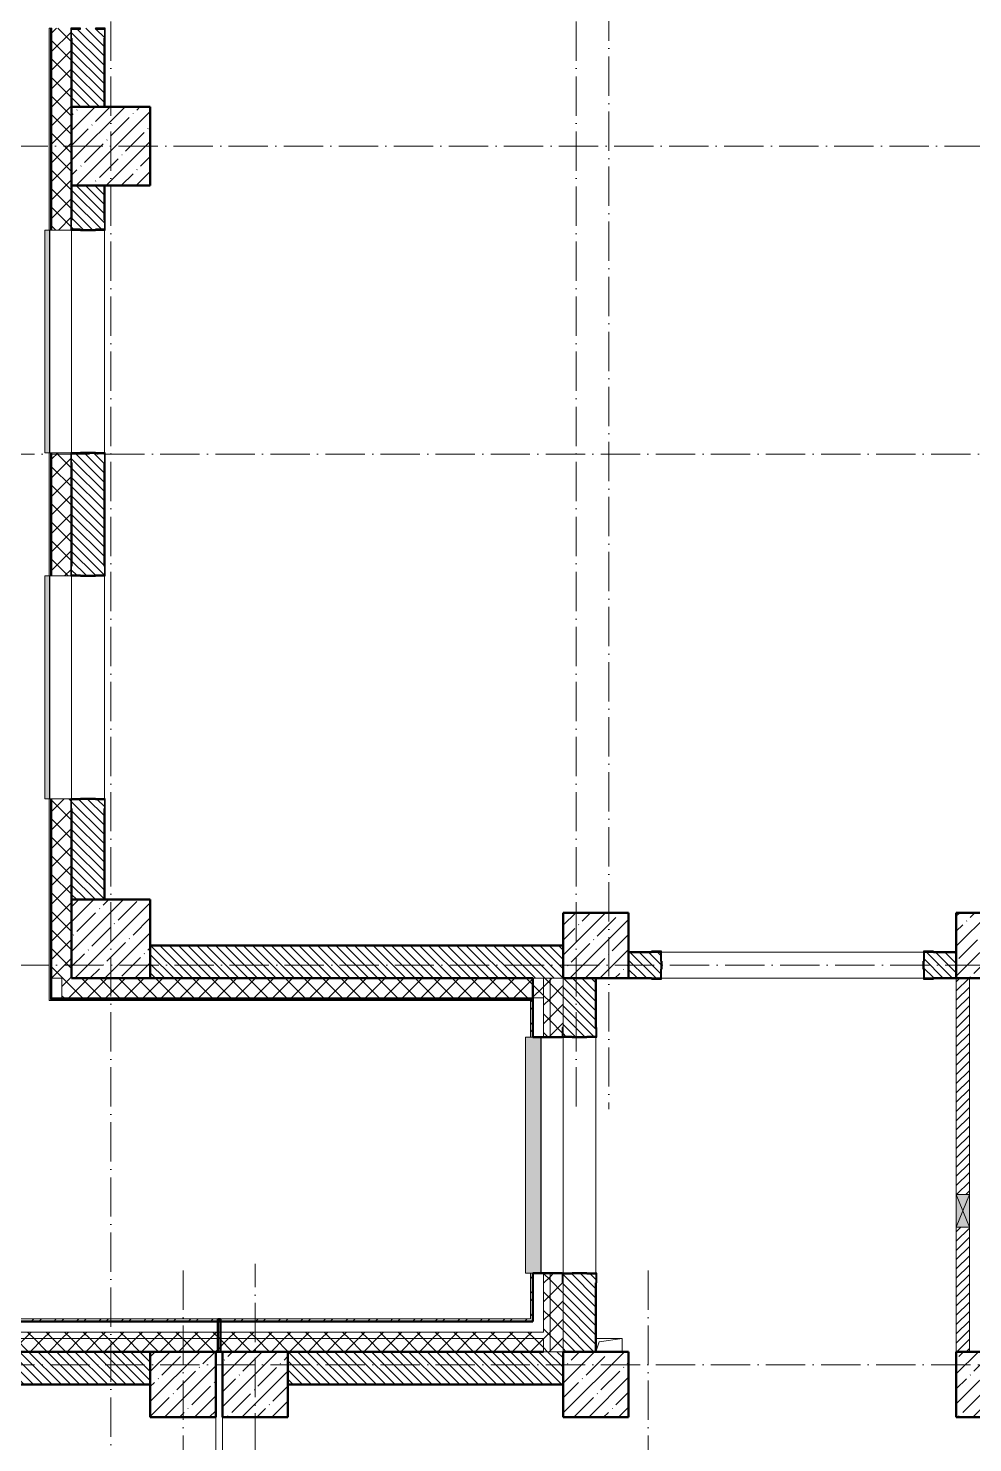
# Model space of a CAD drawing. Header units: millimetres. Extents: x -12989 to 629078, y -109036 to 555275.
# Drawn here: x 586987 to 594193, y 99571 to 110365 of the extents above; entities that cross this region are included whole.
import ezdxf

# ---------------------------------------------------------------- set-up
doc = ezdxf.new("R2010")
doc.units = ezdxf.units.MM
doc.linetypes.add('50_200_ШТРИХ_1Т_ш5_п1_п1_', pattern=[700, 500, -100, 0, -100])
for name, color, linetype, lineweight in [('A-DETL-GENF-OTLN', 7, 'Continuous', 9), ('A-FLOR-____-OTLN', 7, 'Continuous', 9), ('A-GENM-____-MCUT', 7, 'Continuous', 25), ('A-GENM-____-OTLN', 7, 'Continuous', 9), ('A-GENM-____-OTLN-1', 7, 'Continuous', 25), ('A-GLAZ-____-OTLN', 7, 'Continuous', 9), ('A-WALL-____-MCUT-2', 7, 'Continuous', 50), ('A-WALL-____-MCUT-3', 7, 'Continuous', 9), ('A-WALL-____-OTLN', 7, 'Continuous', 9), ('A-WALL-____-PATT-1', 7, 'Continuous', 9), ('A-WALL-FNSH-MCUT-1', 7, 'Continuous', 9), ('I-WALL-____-OTLN', 7, 'Continuous', 9), ('S-COLS-____-MCUT', 7, 'Continuous', 50), ('S-COLS-____-OTLN', 7, 'Continuous', 9), ('S-GRID-____-OTLN-1', 7, '50_200_ШТРИХ_1Т_ш5_п1_п1_', 9)]:
    doc.layers.add(name, color=color, linetype=linetype, lineweight=lineweight)
doc.layers.add('A-GLAZ-____-OTLN-1', color=7, linetype='Continuous', lineweight=9, true_color=0xc0c0c0)
pattern_1 = [(45, (516567.8, 90784.41), (-70.71068, 70.71068), []), (135, (516567.8, 90784.41), (-70.71068, -70.71068), [])]
pattern_2 = [(135, (516567.8, 90784.41), (-35.35534, -35.35534), [])]
pattern_3 = [(45, (516567.8, 90784.41), (-85.53659, 85.53659), []), (45, (516624.82, 90784.41), (-85.53659, 85.53659), [])]

# ---------------------------------------------------------------- blocks, each defined once
blk = doc.blocks.new('BSC_Колонна _Прямоугольная - 600х600-V12-АР1_План отверстий 2 этажа в осях 1-64_А-ГГ')
at = {"layer": 'S-COLS-____-OTLN'}
h = blk.add_hatch(dxfattribs=at)
h.set_pattern_fill('FP_40', color=256, style=0, pattern_type=2)
h.set_pattern_definition([(45, (-71050, -18681.04), (-114.04925, 114.04925), []), (45, (-70935.95, -18681.04), (-114.04925, 114.04925), [201.613, -40.323, 3.353, -36.97])])
h.paths.add_polyline_path([(-300, -300), (300, -300), (300, 300), (-300, 300)], flags=0)
at = {"layer": 'S-COLS-____-MCUT'}
for p, q in [((300, 300), (-300, 300)), ((-300, 300), (-300, -300)), ((300, -300), (300, 300)), ((-300, -300), (300, -300))]:
    blk.add_line(p, q, dxfattribs=at)
blk = doc.blocks.new('BSC_Колонна _Прямоугольная - 500х500-V18-АР1_План отверстий 2 этажа в осях 1-64_А-ГГ')
at = {"layer": 'S-COLS-____-OTLN'}
h = blk.add_hatch(dxfattribs=at)
h.set_pattern_fill('FP_47', color=256, style=0, pattern_type=2)
h.set_pattern_definition([(45, (-77750, -12581.04), (-114.04925, 114.04925), []), (45, (-77635.95, -12581.04), (-114.04925, 114.04925), [201.613, -40.323, 3.353, -36.97])])
h.paths.add_polyline_path([(-250, -250), (250, -250), (250, 250), (-250, 250)], flags=0)
at = {"layer": 'S-COLS-____-MCUT'}
for p, q in [((250, 250), (-250, 250)), ((-250, 250), (-250, -250)), ((250, -250), (250, 250)), ((-250, -250), (250, -250))]:
    blk.add_line(p, q, dxfattribs=at)
blk = doc.blocks.new('BSC_Колонна _Прямоугольная - 600х600-V79-АР1_План отверстий 2 этажа в осях 1-64_А-ГГ')
at = {"layer": 'S-COLS-____-OTLN'}
h = blk.add_hatch(dxfattribs=at)
h.set_pattern_fill('FP_108', color=256, style=0, pattern_type=2)
h.set_pattern_definition([(45, (-71050, -12631.04), (-114.04925, 114.04925), []), (45, (-70935.95, -12631.04), (-114.04925, 114.04925), [201.613, -40.323, 3.353, -36.97])])
h.paths.add_polyline_path([(-300, -300), (300, -300), (300, 300), (-300, 300)], flags=0)
at = {"layer": 'S-COLS-____-MCUT'}
for p, q in [((300, 300), (-300, 300)), ((-300, 300), (-300, -300)), ((300, -300), (300, 300)), ((-300, -300), (300, -300))]:
    blk.add_line(p, q, dxfattribs=at)
blk = doc.blocks.new('BSC_Колонна _Прямоугольная - 500х500-V114-АР1_План отверстий 2 этажа в осях 1-64_А-ГГ')
at = {"layer": 'S-COLS-____-OTLN'}
h = blk.add_hatch(dxfattribs=at)
h.set_pattern_fill('FP_143', color=256, style=0, pattern_type=2)
h.set_pattern_definition([(45, (-72150, -9231.04), (-114.04925, 114.04925), []), (45, (-72035.95, -9231.04), (-114.04925, 114.04925), [201.613, -40.323, 3.353, -36.97])])
h.paths.add_polyline_path([(-250, -250), (250, -250), (250, 250), (-250, 250)], flags=0)
at = {"layer": 'S-COLS-____-MCUT'}
for p, q in [((250, 250), (-250, 250)), ((-250, 250), (-250, -250)), ((250, -250), (250, 250)), ((-250, -250), (250, -250))]:
    blk.add_line(p, q, dxfattribs=at)
blk = doc.blocks.new('BSC_Колонна _Прямоугольная - 500х500-V115-АР1_План отверстий 2 этажа в осях 1-64_А-ГГ')
at = {"layer": 'S-COLS-____-OTLN'}
h = blk.add_hatch(dxfattribs=at)
h.set_pattern_fill('FP_144', color=256, style=0, pattern_type=2)
h.set_pattern_definition([(45, (-71600, -9231.04), (-114.04925, 114.04925), []), (45, (-71485.95, -9231.04), (-114.04925, 114.04925), [201.613, -40.323, 3.353, -36.97])])
h.paths.add_polyline_path([(-250, -250), (250, -250), (250, 250), (-250, 250)], flags=0)
at = {"layer": 'S-COLS-____-MCUT'}
for p, q in [((250, 250), (-250, 250)), ((-250, 250), (-250, -250)), ((250, -250), (250, 250)), ((-250, -250), (250, -250))]:
    blk.add_line(p, q, dxfattribs=at)
blk = doc.blocks.new('BSC_Колонна _Прямоугольная - 500х500-V135-АР1_План отверстий 2 этажа в осях 1-64_А-ГГ')
at = {"layer": 'S-COLS-____-OTLN'}
h = blk.add_hatch(dxfattribs=at)
h.set_pattern_fill('FP_165', color=256, style=0, pattern_type=2)
h.set_pattern_definition([(45, (-74750, -12581.04), (-114.04925, 114.04925), []), (45, (-74635.95, -12581.04), (-114.04925, 114.04925), [201.613, -40.323, 3.353, -36.97])])
h.paths.add_polyline_path([(-250, -250), (250, -250), (250, 250), (-250, 250), (-250, 195)], flags=0)
at = {"layer": 'S-COLS-____-MCUT'}
for p, q in [((250, 250), (-250, 250)), ((-250, 250), (-250, -250)), ((250, -250), (250, 250)), ((-250, -250), (250, -250))]:
    blk.add_line(p, q, dxfattribs=at)
blk = doc.blocks.new('BSC_Колонна _Прямоугольная - 500х500-V139-АР1_План отверстий 2 этажа в осях 1-64_А-ГГ')
at = {"layer": 'S-COLS-____-OTLN'}
h = blk.add_hatch(dxfattribs=at)
h.set_pattern_fill('FP_170', color=256, style=0, pattern_type=2)
h.set_pattern_definition([(45, (-77750, -9231.04), (-114.04925, 114.04925), []), (45, (-77635.95, -9231.04), (-114.04925, 114.04925), [201.613, -40.323, 3.353, -36.97])])
h.paths.add_polyline_path([(-250, -250), (250, -250), (250, 250), (-250, 250)], flags=0)
at = {"layer": 'S-COLS-____-MCUT'}
for p, q in [((250, 250), (-250, 250)), ((-250, 250), (-250, -250)), ((250, -250), (250, 250)), ((-250, -250), (250, -250))]:
    blk.add_line(p, q, dxfattribs=at)
blk = doc.blocks.new('BSC_Колонна _Прямоугольная - 500х500-V140-АР1_План отверстий 2 этажа в осях 1-64_А-ГГ')
at = {"layer": 'S-COLS-____-OTLN'}
h = blk.add_hatch(dxfattribs=at)
h.set_pattern_fill('FP_171', color=256, style=0, pattern_type=2)
h.set_pattern_definition([(45, (-74750, -9231.04), (-114.04925, 114.04925), []), (45, (-74635.95, -9231.04), (-114.04925, 114.04925), [201.613, -40.323, 3.353, -36.97])])
h.paths.add_polyline_path([(-250, -250), (250, -250), (250, 250), (-250, 250), (-250, 105)], flags=0)
at = {"layer": 'S-COLS-____-MCUT'}
for p, q in [((250, 250), (-250, 250)), ((-250, 250), (-250, -250)), ((250, -250), (250, 250)), ((-250, -250), (250, -250))]:
    blk.add_line(p, q, dxfattribs=at)
blk = doc.blocks.new('Фахверк_СКБ_Уголок - 250_2700-27497298-АР1_План отверстий 2 этажа в осях 1-64_А-ГГ')
at = {"layer": 'A-GENM-____-MCUT'}
for p, q in [((200, 181), (125, 181)), ((125, 181), (125, 106)), ((131, 106), (131, 175)), ((131, 175), (200, 175)), ((200, 175), (200, 181)), ((125, 106), (131, 106)), ((131, -6), (125, -6)), ((125, -6), (125, -81)), ((125, -81), (200, -81)), ((131, -75), (131, -6)), ((200, -75), (131, -75)), ((200, -81), (200, -75))]:
    blk.add_line(p, q, dxfattribs=at)
blk = doc.blocks.new('Фахверк_СКБ_Уголок - 200_3380-28509457-АР1_План отверстий 2 этажа в осях 1-64_А-ГГ')
at = {"layer": 'A-GENM-____-MCUT'}
for p, q in [((200, 156), (125, 156)), ((125, 156), (125, 81)), ((131, 81), (131, 150)), ((131, 150), (200, 150)), ((200, 150), (200, 156)), ((125, 81), (131, 81)), ((131, 19), (125, 19)), ((125, 19), (125, -56)), ((131, -50), (131, 19)), ((125, -56), (200, -56)), ((200, -50), (131, -50)), ((200, -56), (200, -50))]:
    blk.add_line(p, q, dxfattribs=at)
blk = doc.blocks.new('AR_Отверстие прямоугольное _в стене_ - AR_Отверстие прямоугольное _в стене__ВК-32404655-АР1_План отверстий 2 этажа в осях 1-64_А-ГГ')
at = {"layer": 'A-GLAZ-____-OTLN'}
blk.add_hatch(color=256, dxfattribs=at).paths.add_polyline_path([(125, 50), (-125, 50), (-125, -50), (125, -50)], flags=0)
at = {"layer": 'A-DETL-GENF-OTLN'}
for p, q in [((-125, -50), (-125, 50)), ((-125, 50), (125, 50)), ((125, 50), (-125, -50)), ((-125, 50), (125, -50)), ((125, 50), (-125, 50)), ((-125, 50), (-125, -50)), ((125, 50), (125, -50)), ((125, -50), (125, 50)), ((125, -50), (-125, -50)), ((-125, -50), (125, -50))]:
    blk.add_line(p, q, dxfattribs=at)
blk = doc.blocks.new('AR_Отверстие прямоугольное _в плите_ - AR_Отверстие прямоугольное _в плите_-30510712-АР1_План отверстий 2 этажа в осях 1-64_А-ГГ')
at = {"layer": 'A-GENM-____-OTLN'}
for p, q in [((100, 50), (-100, 50)), ((-100, -50), (-75, 25)), ((-75, 25), (100, 50)), ((100, -50), (100, 50))]:
    blk.add_line(p, q, dxfattribs=at)
blk = doc.blocks.new('Отлив_СКБ - Отлив витража_СФТК-31883956-АР1_План отверстий 2 этажа в осях 1-64_А-ГГ')
at = {"layer": 'A-GLAZ-____-OTLN-1'}
for points in [[(0, 3), (0, 2), (1700, 3), (1700, 37), (0, 37)], [(0, 2), (0, 0), (1700, 0), (1700, 2)]]:
    blk.add_hatch(color=256, dxfattribs=at).paths.add_polyline_path(points, flags=0)
at = {"layer": 'A-GLAZ-____-OTLN'}
for p, q in [((0, 3), (0, 37)), ((1700, 37), (0, 37)), ((0, 2), (1700, 2)), ((1700, 37), (1700, 3)), ((1700, 0), (0, 0))]:
    blk.add_line(p, q, dxfattribs=at)
blk = doc.blocks.new('Отлив_СКБ - Отлив витража_120_НВФ-31885689-АР1_План отверстий 2 этажа в осях 1-64_А-ГГ')
at = {"layer": 'A-GLAZ-____-OTLN-1'}
for points in [[(1800, 2), (1800, 120), (0, 120), (0, 2), (1103, 2)], [(1103, 0), (1800, 0), (1800, 2), (0, 2), (0, 0)]]:
    blk.add_hatch(color=256, dxfattribs=at).paths.add_polyline_path(points, flags=0)
at = {"layer": 'A-GLAZ-____-OTLN'}
for p, q in [((0, 83), (0, 120)), ((1800, 120), (0, 120)), ((1800, 120), (1800, 83)), ((0, 2), (1800, 2)), ((1800, 0), (0, 0))]:
    blk.add_line(p, q, dxfattribs=at)
blk = doc.blocks.new('Стены 6 - Стены 4-31195849-АР1_План отверстий 2 этажа в осях 1-64_А-ГГ')
at = {"layer": 'A-WALL-____-MCUT-2'}
for p, q in [((-1799, 41030), (-1799, 41010)), ((-1549, 41030), (-1799, 41030)), ((-1549, 41010), (-1549, 41030)), ((-1799, 41010), (-1549, 41010))]:
    blk.add_line(p, q, dxfattribs=at)
blk = doc.blocks.new('3эт')
at = {"layer": 'S-GRID-____-OTLN-1', "color": 251, "ltscale": 0.6, "true_color": 0x636466}
for p, q in [((354820.7, -36982.5), (354820.7, -91173.5)), ((358370.7, -36982.5), (358370.7, -75532.4)), ((358620.7, -37250.7), (358620.7, -75532.4)), ((351097.5, -68182.4), (374089.5, -68182.4)), ((387845.1, -70532.4), (351097.5, -70532.4)), ((374089.5, -74432.4), (351097.5, -74432.4)), ((355370.7, -91346.1), (355370.7, -76712.9)), ((355920.7, -91173.5), (355920.7, -76712.9)), ((358920.7, -91346.1), (358920.7, -76712.9)), ((387845.1, -77482.4), (279340.9, -77482.4))]:
    blk.add_line(p, q, dxfattribs=at)

msp = doc.modelspace()

# ---------------------------------------------------------------- hatches: boundary and pattern name
at = {"layer": 'A-WALL-____-PATT-1'}
h = msp.add_hatch(dxfattribs=at)
h.set_pattern_fill('FP_1', color=256, style=0, pattern_type=2)
h.set_pattern_definition(pattern_1)
h.paths.add_polyline_path([(587167.7976, 103115.4504), (587317.7976, 103115.4504), (587317.7976, 104410.4504), (587311.7976, 104410.4504), (587311.7976, 104485.4504), (587167.7976, 104485.4504)], flags=0)
h.paths.add_polyline_path([(587311.7976, 106185.4504), (587311.7976, 106260.4504), (587317.7976, 106260.4504), (587317.7976, 107050.4504), (587311.7976, 107050.4504), (587311.7976, 107125.4504), (587167.7976, 107125.4504), (587167.7976, 106185.4504), (587252.6795, 106185.4504)], flags=0)
h.paths.add_polyline_path([(587252.6795, 108825.4504), (587311.7976, 108825.4504), (587311.7976, 108900.4504), (587317.7976, 108900.4504), (587317.7976, 110290.4504), (587311.7976, 110290.4504), (587311.7976, 110365.4504), (587167.7976, 110365.4504), (587167.7976, 108825.4504)], flags=0)
h.paths.add_polyline_path([(587311.7976, 112065.4504), (587311.7976, 112140.4504), (587317.7976, 112140.4504), (587317.7976, 112930.4504), (587311.7976, 112930.4504), (587311.7976, 113005.4504), (587167.7976, 113005.4504), (587167.7976, 112065.4504), (587252.6795, 112065.4504)], flags=0)
h.paths.add_polyline_path([(587252.6795, 114705.4504), (587311.7976, 114705.4504), (587311.7976, 114780.4504), (587317.7976, 114780.4504), (587317.7976, 116170.4504), (587311.7976, 116170.4504), (587311.7976, 116245.4504), (587167.7976, 116245.4504), (587167.7976, 114705.4504)], flags=0)
h.paths.add_polyline_path([(587252.6795, 117945.4504), (587311.7976, 117945.4504), (587311.7976, 118020.4504), (587317.7976, 118020.4504), (587317.7976, 118810.4504), (587311.7976, 118810.4504), (587311.7976, 118885.4504), (587167.7976, 118885.4504), (587167.7976, 117945.4504)], flags=0)
h.paths.add_polyline_path([(587311.7976, 120585.4504), (587311.7976, 120660.4504), (587317.7976, 120660.4504), (587317.7976, 122050.4504), (587311.7976, 122050.4504), (587311.7976, 122125.4504), (587167.7976, 122125.4504), (587167.7976, 120585.4504), (587252.6795, 120585.4504)], flags=0)
h.paths.add_polyline_path([(587311.7976, 123825.4504), (587311.7976, 123900.4504), (587317.7976, 123900.4504), (587317.7976, 124690.4504), (587311.7976, 124690.4504), (587311.7976, 124765.4504), (587167.7976, 124765.4504), (587167.7976, 123825.4504), (587252.6795, 123825.4504)], flags=0)
h.paths.add_polyline_path([(587252.6795, 126465.4504), (587311.7976, 126465.4504), (587311.7976, 126540.4504), (587317.7976, 126540.4504), (587317.7976, 127930.4504), (587311.7976, 127930.4504), (587311.7976, 128005.4504), (587167.7976, 128005.4504), (587167.7976, 126465.4504)], flags=0)
h.paths.add_polyline_path([(587252.6795, 129705.4504), (587311.7976, 129705.4504), (587311.7976, 129780.4504), (587317.7976, 129780.4504), (587317.7976, 130570.4504), (587311.7976, 130570.4504), (587311.7976, 130645.4504), (587167.7976, 130645.4504), (587167.7976, 129705.4504)], flags=0)
h.paths.add_polyline_path([(587311.7976, 132345.4504), (587311.7976, 132420.4504), (587317.7976, 132420.4504), (587317.7976, 133865.4504), (587167.7976, 133865.4504), (587167.7976, 132345.4504), (587252.6795, 132345.4504)], flags=0)
h = msp.add_hatch(dxfattribs=at)
h.set_pattern_fill('FP_6', color=256, style=0, pattern_type=2)
h.set_pattern_definition(pattern_2)
h.paths.add_polyline_path([(587567.7976, 109765.4504), (587567.7976, 110359.4504), (587498.7976, 110359.4504), (587498.7976, 110365.4504), (587386.7976, 110365.4504), (587386.7976, 110359.4504), (587317.7976, 110359.4504), (587317.7976, 109765.4504), (587386.7976, 109765.4504)], flags=0)
h.paths.add_polyline_path([(587498.7976, 112065.4504), (587498.7976, 112071.4504), (587567.7976, 112071.4504), (587567.7976, 112999.4504), (587498.7976, 112999.4504), (587498.7976, 113005.4504), (587386.7976, 113005.4504), (587386.7976, 112999.4504), (587317.7976, 112999.4504), (587317.7976, 112071.4504), (587386.7976, 112071.4504), (587386.7976, 112065.4504)], flags=0)
h.paths.add_polyline_path([(587498.7976, 114705.4504), (587498.7976, 114711.4504), (587567.7976, 114711.4504), (587567.7976, 115165.4504), (587317.7976, 115165.4504), (587317.7976, 114711.4504), (587386.7976, 114711.4504), (587386.7976, 114705.4504)], flags=0)
h = msp.add_hatch(dxfattribs=at)
h.set_pattern_fill('FP_6', color=256, style=0, pattern_type=2)
h.set_pattern_definition(pattern_2)
h.paths.add_polyline_path([(587386.7976, 103715.4504), (587567.7976, 103715.4504), (587567.7976, 104479.4504), (587498.7976, 104479.4504), (587498.7976, 104485.4504), (587386.7976, 104485.4504), (587386.7976, 104479.4504), (587317.7976, 104479.4504), (587317.7976, 103715.4504)], flags=0)
h.paths.add_polyline_path([(587386.7976, 106185.4504), (587498.7976, 106185.4504), (587498.7976, 106191.4504), (587567.7976, 106191.4504), (587567.7976, 107119.4504), (587498.7976, 107119.4504), (587498.7976, 107125.4504), (587386.7976, 107125.4504), (587386.7976, 107119.4504), (587317.7976, 107119.4504), (587317.7976, 106191.4504), (587386.7976, 106191.4504)], flags=0)
h.paths.add_polyline_path([(587498.7976, 108825.4504), (587498.7976, 108831.4504), (587567.7976, 108831.4504), (587567.7976, 109165.4504), (587317.7976, 109165.4504), (587317.7976, 108831.4504), (587386.7976, 108831.4504), (587386.7976, 108825.4504)], flags=0)
h = msp.add_hatch(dxfattribs=at)
h.set_pattern_fill('FP_6', color=256, style=0, pattern_type=2)
h.set_pattern_definition(pattern_2)
h.paths.add_polyline_path([(591067.7976, 103115.4504), (591067.7976, 103365.4504), (587917.7976, 103365.4504), (587917.7976, 103115.4504), (590967.7976, 103115.4504)], flags=0)
h = msp.add_hatch(dxfattribs=at)
h.set_pattern_fill('FP_6', color=256, style=0, pattern_type=2)
h.set_pattern_definition(pattern_2)
h.paths.add_polyline_path([(593823.7976, 103115.4504), (594067.7976, 103115.4504), (594067.7976, 103315.4504), (593823.7976, 103315.4504), (593823.7976, 103246.4504), (593817.7976, 103246.4504), (593817.7976, 103184.4504), (593823.7976, 103184.4504), (593823.7976, 103120.2504)], flags=0)
h.paths.add_polyline_path([(591567.7976, 103115.4504), (591811.7976, 103115.4504), (591811.7976, 103184.4504), (591817.7976, 103184.4504), (591817.7976, 103246.4504), (591811.7976, 103246.4504), (591811.7976, 103315.4504), (591567.7976, 103315.4504)], flags=0)
h = msp.add_hatch(dxfattribs=at)
h.set_pattern_fill('FP_1', color=256, style=0, pattern_type=2)
h.set_pattern_definition(pattern_1)
h.paths.add_polyline_path([(590917.7976, 102965.4504), (590917.7976, 103115.4504), (587242.7976, 103115.4504), (587242.7976, 102965.4504), (590787.6081, 102965.4504)], flags=0)
h = msp.add_hatch(dxfattribs=at)
h.set_pattern_fill('FP_1', color=256, style=0, pattern_type=2)
h.set_pattern_definition(pattern_1)
h.paths.add_polyline_path([(590967.7976, 100265.4504), (590967.7976, 100865.4504), (590917.7976, 100865.4504), (590917.7976, 100265.4504)], flags=0)
h.paths.add_polyline_path([(590967.7976, 102665.4504), (590967.7976, 103115.4504), (590917.7976, 103115.4504), (590917.7976, 102665.4504)], flags=0)
h = msp.add_hatch(dxfattribs=at)
h.set_pattern_fill('FP_1', color=256, style=0, pattern_type=2)
h.set_pattern_definition(pattern_1)
h.paths.add_polyline_path([(591016.1454, 100265.4504), (591067.7976, 100265.4504), (591067.7976, 100790.4504), (591061.7976, 100790.4504), (591061.7976, 100865.4504), (590967.7976, 100865.4504), (590967.7976, 100265.4504)], flags=0)
h.paths.add_polyline_path([(590967.7976, 102665.4504), (591061.7976, 102665.4504), (591061.7976, 102740.4504), (591067.7976, 102740.4504), (591067.7976, 103115.4504), (590967.7976, 103115.4504), (590967.7976, 102700.2389)], flags=0)
h = msp.add_hatch(dxfattribs=at)
h.set_pattern_fill('FP_6', color=256, style=0, pattern_type=2)
h.set_pattern_definition(pattern_2)
h.paths.add_polyline_path([(591248.7976, 100265.4504), (591317.7976, 100265.4504), (591317.7976, 100859.4504), (591248.7976, 100859.4504), (591248.7976, 100865.4504), (591136.7976, 100865.4504), (591136.7976, 100859.4504), (591067.7976, 100859.4504), (591067.7976, 100265.4504), (591229.4742, 100265.4504)], flags=0)
h.paths.add_polyline_path([(591248.7976, 102665.4504), (591248.7976, 102671.4504), (591317.7976, 102671.4504), (591317.7976, 103115.4504), (591067.7976, 103115.4504), (591067.7976, 102671.4504), (591136.7976, 102671.4504), (591136.7976, 102665.4504)], flags=0)
h = msp.add_hatch(dxfattribs=at)
h.set_pattern_fill('FP_5', color=256, style=0, pattern_type=2)
h.set_pattern_definition([(45, (516567.8, 90784.41), (-35.35534, 35.35534), [])])
h.paths.add_polyline_path([(594167.7976, 100265.4504), (594167.7976, 101215.4504), (594067.7976, 101215.4504), (594067.7976, 100265.4504)], flags=0)
h.paths.add_polyline_path([(594067.7976, 101465.4504), (594167.7976, 101465.4504), (594167.7976, 103115.4504), (594067.7976, 103115.4504), (594067.7976, 101840.245)], flags=0)
h = msp.add_hatch(dxfattribs=at)
h.set_pattern_fill('FP_3', color=256, style=0, pattern_type=2)
h.set_pattern_definition(pattern_3)
h.paths.add_polyline_path([(590837.7976, 100495.4504), (590837.7976, 100865.4504), (590817.7976, 100865.4504), (590817.7976, 100495.4504)], flags=0)
h.paths.add_polyline_path([(590817.7976, 102665.4504), (590837.7976, 102665.4504), (590837.7976, 102945.4504), (590817.7976, 102945.4504), (590817.7976, 102700.2389)], flags=0)
h = msp.add_hatch(dxfattribs=at)
h.set_pattern_fill('FP_3', color=256, style=0, pattern_type=2)
h.set_pattern_definition(pattern_3)
h.paths.add_polyline_path([(588432.7976, 100495.4504), (588432.7976, 100515.4504), (584567.7976, 100515.4504), (584567.7976, 100495.4504), (587252.6795, 100495.4504)], flags=0)
h.paths.add_polyline_path([(582767.7976, 100495.4504), (582767.7976, 100515.4504), (581567.7976, 100515.4504), (581567.7976, 100495.4504), (581950.2867, 100495.4504)], flags=0)
h.paths.add_polyline_path([(579767.7976, 100495.4504), (579767.7976, 100515.4504), (578567.7976, 100515.4504), (578567.7976, 100495.4504), (579299.0902, 100495.4504)], flags=0)
h.paths.add_polyline_path([(575764.1617, 100495.4504), (576767.7976, 100495.4504), (576767.7976, 100515.4504), (575567.7976, 100515.4504), (575567.7976, 100495.4504)], flags=0)
h.paths.add_polyline_path([(573112.9652, 100495.4504), (573767.7976, 100495.4504), (573767.7976, 100515.4504), (572567.7976, 100515.4504), (572567.7976, 100495.4504)], flags=0)
h.paths.add_polyline_path([(570767.7976, 100495.4504), (570767.7976, 100515.4504), (569567.7976, 100515.4504), (569567.7976, 100495.4504), (569578.0367, 100495.4504)], flags=0)
h.paths.add_polyline_path([(567767.7976, 100495.4504), (567767.7976, 100515.4504), (566567.7976, 100515.4504), (566567.7976, 100495.4504), (566926.8402, 100495.4504)], flags=0)
h.paths.add_polyline_path([(561767.7976, 100495.4504), (561767.7976, 100515.4504), (560567.7976, 100515.4504), (560567.7976, 100495.4504), (560740.7152, 100495.4504)], flags=0)
h.paths.add_polyline_path([(563567.7976, 100495.4504), (564767.7976, 100495.4504), (564767.7976, 100515.4504), (563567.7976, 100515.4504)], flags=0)
h.paths.add_polyline_path([(557567.7976, 100495.4504), (558767.7976, 100495.4504), (558767.7976, 100515.4504), (557567.7976, 100515.4504)], flags=0)
h.paths.add_polyline_path([(554902.7976, 100495.4504), (555767.7976, 100495.4504), (555767.7976, 100515.4504), (554902.7976, 100515.4504)], flags=0)
h = msp.add_hatch(dxfattribs=at)
h.set_pattern_fill('FP_3', color=256, style=0, pattern_type=2)
h.set_pattern_definition(pattern_3)
h.paths.add_polyline_path([(590817.7976, 100495.4504), (590817.7976, 100515.4504), (588452.7976, 100515.4504), (588452.7976, 100495.4504), (590787.6081, 100495.4504)], flags=0)
h = msp.add_hatch(dxfattribs=at)
h.set_pattern_fill('FP_1', color=256, style=0, pattern_type=2)
h.set_pattern_definition(pattern_1)
h.paths.add_polyline_path([(590917.7976, 100365.4504), (590917.7976, 100415.4504), (584567.7976, 100415.4504), (584567.7976, 100365.4504), (590787.6081, 100365.4504)], flags=0)
h.paths.add_polyline_path([(581950.2867, 100365.4504), (582767.7976, 100365.4504), (582767.7976, 100415.4504), (581567.7976, 100415.4504), (581567.7976, 100365.4504)], flags=0)
h.paths.add_polyline_path([(579767.7976, 100365.4504), (579767.7976, 100415.4504), (578567.7976, 100415.4504), (578567.7976, 100365.4504), (579299.0902, 100365.4504)], flags=0)
h.paths.add_polyline_path([(576767.7976, 100365.4504), (576767.7976, 100415.4504), (575567.7976, 100415.4504), (575567.7976, 100365.4504), (576647.8938, 100365.4504)], flags=0)
h.paths.add_polyline_path([(573767.7976, 100365.4504), (573767.7976, 100415.4504), (572567.7976, 100415.4504), (572567.7976, 100365.4504), (573112.9652, 100365.4504)], flags=0)
h.paths.add_polyline_path([(569567.7976, 100365.4504), (570767.7976, 100365.4504), (570767.7976, 100415.4504), (569567.7976, 100415.4504)], flags=0)
h.paths.add_polyline_path([(566567.7976, 100365.4504), (567767.7976, 100365.4504), (567767.7976, 100415.4504), (566567.7976, 100415.4504)], flags=0)
h.paths.add_polyline_path([(564275.6438, 100365.4504), (564767.7976, 100365.4504), (564767.7976, 100415.4504), (563567.7976, 100415.4504), (563567.7976, 100365.4504)], flags=0)
h.paths.add_polyline_path([(561767.7976, 100365.4504), (561767.7976, 100415.4504), (560567.7976, 100415.4504), (560567.7976, 100365.4504), (560740.7152, 100365.4504)], flags=0)
h.paths.add_polyline_path([(558767.7976, 100365.4504), (558767.7976, 100415.4504), (557567.7976, 100415.4504), (557567.7976, 100365.4504), (558089.5188, 100365.4504)], flags=0)
h.paths.add_polyline_path([(554367.7976, 100365.4504), (555767.7976, 100365.4504), (555767.7976, 100415.4504), (554367.7976, 100415.4504)], flags=0)
h.paths.add_polyline_path([(552567.7976, 100365.4504), (552567.7976, 100415.4504), (551367.7976, 100415.4504), (551367.7976, 100365.4504), (551903.3938, 100365.4504)], flags=0)
h.paths.add_polyline_path([(543567.7976, 100365.4504), (543567.7976, 100415.4504), (540397.7976, 100415.4504), (540397.7976, 100365.4504), (541298.6081, 100365.4504)], flags=0)
h = msp.add_hatch(dxfattribs=at)
h.set_pattern_fill('FP_1', color=256, style=0, pattern_type=2)
h.set_pattern_definition(pattern_1)
h.paths.add_polyline_path([(590917.7976, 100265.4504), (590917.7976, 100365.4504), (584567.7976, 100365.4504), (584567.7976, 100271.4504), (584642.7976, 100271.4504), (584642.7976, 100265.4504), (590787.6081, 100265.4504)], flags=0)
h.paths.add_polyline_path([(581950.2867, 100265.4504), (582692.7976, 100265.4504), (582692.7976, 100271.4504), (582767.7976, 100271.4504), (582767.7976, 100365.4504), (581567.7976, 100365.4504), (581567.7976, 100271.4504), (581642.7976, 100271.4504), (581642.7976, 100265.4504)], flags=0)
h.paths.add_polyline_path([(579692.7976, 100265.4504), (579692.7976, 100271.4504), (579767.7976, 100271.4504), (579767.7976, 100365.4504), (578567.7976, 100365.4504), (578567.7976, 100271.4504), (578642.7976, 100271.4504), (578642.7976, 100265.4504), (579417.7976, 100265.4504)], flags=0)
h.paths.add_polyline_path([(575917.7976, 100265.4504), (576692.7976, 100265.4504), (576692.7976, 100271.4504), (576767.7976, 100271.4504), (576767.7976, 100365.4504), (575567.7976, 100365.4504), (575567.7976, 100271.4504), (575642.7976, 100271.4504), (575642.7976, 100265.4504), (575764.1617, 100265.4504)], flags=0)
h.paths.add_polyline_path([(573112.9652, 100265.4504), (573692.7976, 100265.4504), (573692.7976, 100271.4504), (573767.7976, 100271.4504), (573767.7976, 100365.4504), (572567.7976, 100365.4504), (572567.7976, 100271.4504), (572642.7976, 100271.4504), (572642.7976, 100265.4504)], flags=0)
h.paths.add_polyline_path([(570417.7976, 100265.4504), (570692.7976, 100265.4504), (570692.7976, 100271.4504), (570767.7976, 100271.4504), (570767.7976, 100365.4504), (569567.7976, 100365.4504), (569567.7976, 100271.4504), (569642.7976, 100271.4504), (569642.7976, 100265.4504), (569917.7976, 100265.4504)], flags=0)
h.paths.add_polyline_path([(567417.7976, 100265.4504), (567692.7976, 100265.4504), (567692.7976, 100271.4504), (567767.7976, 100271.4504), (567767.7976, 100365.4504), (566567.7976, 100365.4504), (566567.7976, 100271.4504), (566642.7976, 100271.4504), (566642.7976, 100265.4504), (566926.8402, 100265.4504)], flags=0)
h.paths.add_polyline_path([(564692.7976, 100265.4504), (564692.7976, 100271.4504), (564767.7976, 100271.4504), (564767.7976, 100365.4504), (563567.7976, 100365.4504), (563567.7976, 100271.4504), (563642.7976, 100271.4504), (563642.7976, 100265.4504), (564275.6438, 100265.4504)], flags=0)
h.paths.add_polyline_path([(561692.7976, 100265.4504), (561692.7976, 100271.4504), (561767.7976, 100271.4504), (561767.7976, 100365.4504), (560567.7976, 100365.4504), (560567.7976, 100271.4504), (560642.7976, 100271.4504), (560642.7976, 100265.4504), (561417.7976, 100265.4504)], flags=0)
h.paths.add_polyline_path([(557642.7976, 100265.4504), (558692.7976, 100265.4504), (558692.7976, 100271.4504), (558767.7976, 100271.4504), (558767.7976, 100365.4504), (557567.7976, 100365.4504), (557567.7976, 100271.4504), (557642.7976, 100271.4504)], flags=0)
h.paths.add_polyline_path([(555417.7976, 100265.4504), (555692.7976, 100265.4504), (555692.7976, 100271.4504), (555767.7976, 100271.4504), (555767.7976, 100365.4504), (554367.7976, 100365.4504), (554367.7976, 100265.4504), (554867.7976, 100265.4504)], flags=0)
h.paths.add_polyline_path([(551903.3938, 100265.4504), (552492.7976, 100265.4504), (552492.7976, 100271.4504), (552567.7976, 100271.4504), (552567.7976, 100365.4504), (551367.7976, 100365.4504), (551367.7976, 100265.4504), (551867.7976, 100265.4504)], flags=0)
h.paths.add_polyline_path([(543492.7976, 100265.4504), (543492.7976, 100271.4504), (543567.7976, 100271.4504), (543567.7976, 100365.4504), (540397.7976, 100365.4504), (540397.7976, 100265.4504), (542867.7976, 100265.4504)], flags=0)
h = msp.add_hatch(dxfattribs=at)
h.set_pattern_fill('FP_6', color=256, style=0, pattern_type=2)
h.set_pattern_definition(pattern_2)
h.paths.add_polyline_path([(587917.7976, 100015.4504), (587917.7976, 100265.4504), (585417.7976, 100265.4504), (585417.7976, 100015.4504), (587252.6795, 100015.4504)], flags=0)
h = msp.add_hatch(dxfattribs=at)
h.set_pattern_fill('FP_6', color=256, style=0, pattern_type=2)
h.set_pattern_definition(pattern_2)
h.paths.add_polyline_path([(588967.7976, 100015.4504), (591067.7976, 100015.4504), (591067.7976, 100265.4504), (588967.7976, 100265.4504)], flags=0)

# ---------------------------------------------------------------- linework, layer by layer
at = {"layer": 'A-FLOR-____-OTLN'}
for p, q in [((588417.7976, 96865.4504), (588417.7976, 99765.4504)), ((588467.7976, 99765.4504), (588467.7976, 96865.4504))]:
    msp.add_line(p, q, dxfattribs=at)
at = {"layer": 'A-WALL-____-MCUT-2'}
for p, q in [((587317.7976, 109765.4504), (587317.7976, 110290.4504)), ((587317.7976, 110290.4504), (587317.7976, 109765.4504)), ((587567.7976, 109765.4504), (587567.7976, 110290.4504)), ((587317.7976, 108900.4504), (587317.7976, 109165.4504)), ((587317.7976, 109165.4504), (587317.7976, 108900.4504)), ((587567.7976, 108900.4504), (587567.7976, 109165.4504)), ((587386.7976, 108825.4504), (587498.7976, 108825.4504)), ((587498.7976, 107125.4504), (587386.7976, 107125.4504)), ((587317.7976, 106260.4504), (587317.7976, 107050.4504)), ((587317.7976, 107050.4504), (587317.7976, 106260.4504)), ((587567.7976, 106260.4504), (587567.7976, 107050.4504)), ((587386.7976, 106185.4504), (587498.7976, 106185.4504)), ((587317.7976, 103715.4504), (587317.7976, 104410.4504)), ((587317.7976, 104410.4504), (587317.7976, 103715.4504)), ((587498.7976, 104485.4504), (587386.7976, 104485.4504)), ((587567.7976, 103715.4504), (587567.7976, 104410.4504)), ((591067.7976, 103365.4504), (587917.7976, 103365.4504)), ((591742.7976, 103315.4504), (591567.7976, 103315.4504)), ((594067.7976, 103315.4504), (593892.7976, 103315.4504)), ((591817.7976, 103184.4504), (591817.7976, 103246.4504)), ((593817.7976, 103246.4504), (593817.7976, 103184.4504)), ((587917.7976, 103115.4504), (590837.7976, 103115.4504)), ((590837.7976, 102665.4504), (590837.7976, 103115.4504)), ((591317.7976, 102740.4504), (591317.7976, 103115.4504)), ((591567.7976, 103115.4504), (591742.7976, 103115.4504)), ((593892.7976, 103115.4504), (594067.7976, 103115.4504)), ((590837.7976, 102665.4504), (591061.7976, 102665.4504)), ((591136.7976, 102665.4504), (591248.7976, 102665.4504)), ((590837.7976, 100495.4504), (590837.7976, 100865.4504)), ((591061.7976, 100865.4504), (590837.7976, 100865.4504)), ((591248.7976, 100865.4504), (591136.7976, 100865.4504)), ((591317.7976, 100265.4504), (591317.7976, 100790.4504)), ((590837.7976, 100495.4504), (584567.7976, 100495.4504)), ((587917.7976, 100265.4504), (585417.7976, 100265.4504)), ((588417.7976, 100265.4504), (588467.7976, 100265.4504)), ((588967.7976, 100265.4504), (590917.7976, 100265.4504)), ((585417.7976, 100015.4504), (587917.7976, 100015.4504)), ((588967.7976, 100015.4504), (591067.7976, 100015.4504))]:
    msp.add_line(p, q, dxfattribs=at)
at = {"layer": 'A-WALL-____-MCUT-3'}
for p, q in [((587155.7976, 110365.4504), (587155.7976, 108825.4504)), ((587160.7976, 110365.4504), (587160.7976, 108825.4504)), ((587167.7976, 108825.4504), (587167.7976, 110365.4504)), ((587167.7976, 108825.4504), (587311.7976, 108825.4504)), ((587155.7976, 107125.4504), (587155.7976, 106185.4504)), ((587160.7976, 107125.4504), (587160.7976, 106185.4504)), ((587311.7976, 107125.4504), (587167.7976, 107125.4504)), ((587167.7976, 107125.4504), (587167.7976, 106185.4504)), ((587167.7976, 106185.4504), (587311.7976, 106185.4504)), ((587155.7976, 104485.4504), (587155.7976, 102953.4504)), ((587160.7976, 104485.4504), (587160.7976, 102958.4504)), ((587311.7976, 104485.4504), (587167.7976, 104485.4504)), ((587167.7976, 104485.4504), (587167.7976, 103115.4504)), ((587167.7976, 103115.4504), (587242.7976, 103115.4504)), ((587242.7976, 103115.4504), (587242.7976, 102965.4504)), ((591067.7976, 103115.4504), (590837.7976, 103115.4504)), ((590917.7976, 102665.4504), (590917.7976, 103115.4504)), ((590967.7976, 102665.4504), (590967.7976, 103115.4504)), ((591067.7976, 103115.4504), (591067.7976, 102740.4504)), ((590837.7976, 102953.4504), (587155.7976, 102953.4504)), ((590837.7976, 102958.4504), (587160.7976, 102958.4504)), ((590837.7976, 102945.4504), (590817.7976, 102945.4504)), ((590837.7976, 102965.4504), (590917.7976, 102965.4504)), ((590917.7976, 100415.4504), (590917.7976, 100865.4504)), ((590967.7976, 100265.4504), (590967.7976, 100865.4504)), ((591067.7976, 100790.4504), (591067.7976, 100265.4504)), ((590917.7976, 100415.4504), (584567.7976, 100415.4504)), ((590917.7976, 100365.4504), (584567.7976, 100365.4504)), ((590917.7976, 100365.4504), (590917.7976, 100265.4504)), ((590917.7976, 100265.4504), (591067.7976, 100265.4504))]:
    msp.add_line(p, q, dxfattribs=at)
at = {"layer": 'A-WALL-____-OTLN'}
for p, q in [((587317.7976, 108825.4504), (587317.7976, 107125.4504)), ((587317.7976, 107125.4504), (587317.7976, 108825.4504)), ((587567.7976, 108825.4504), (587567.7976, 107125.4504)), ((587317.7976, 106185.4504), (587317.7976, 104485.4504)), ((587317.7976, 104485.4504), (587317.7976, 106185.4504)), ((587567.7976, 106185.4504), (587567.7976, 104485.4504)), ((591067.7976, 102665.4504), (591067.7976, 100865.4504)), ((591067.7976, 100865.4504), (591067.7976, 102665.4504)), ((591317.7976, 102665.4504), (591317.7976, 100865.4504))]:
    msp.add_line(p, q, dxfattribs=at)
at = {"layer": 'A-WALL-FNSH-MCUT-1'}
for p, q in [((587167.7976, 110365.4504), (587147.7976, 110365.4504)), ((587147.7976, 110365.4504), (587147.7976, 108825.4504)), ((587147.7976, 108825.4504), (587167.7976, 108825.4504)), ((587167.7976, 107125.4504), (587147.7976, 107125.4504)), ((587147.7976, 107125.4504), (587147.7976, 106185.4504)), ((587147.7976, 106185.4504), (587167.7976, 106185.4504)), ((587167.7976, 104485.4504), (587147.7976, 104485.4504)), ((587147.7976, 104485.4504), (587147.7976, 102945.4504)), ((587167.7976, 102965.4504), (587167.7976, 103115.4504)), ((594067.7976, 103115.4504), (594067.7976, 101465.4504)), ((594167.7976, 101465.4504), (594167.7976, 103115.4504)), ((587147.7976, 102945.4504), (590817.7976, 102945.4504)), ((590837.7976, 102965.4504), (587167.7976, 102965.4504)), ((590817.7976, 102945.4504), (590817.7976, 102665.4504)), ((590817.7976, 102665.4504), (590837.7976, 102665.4504)), ((594067.7976, 101215.4504), (594067.7976, 100265.4504)), ((594167.7976, 100265.4504), (594167.7976, 101215.4504)), ((590817.7976, 100865.4504), (590817.7976, 100515.4504)), ((590837.7976, 100865.4504), (590817.7976, 100865.4504)), ((588432.7976, 100515.4504), (584567.7976, 100515.4504)), ((588432.7976, 100495.4504), (588432.7976, 100515.4504)), ((590817.7976, 100515.4504), (588452.7976, 100515.4504)), ((588452.7976, 100515.4504), (588452.7976, 100495.4504))]:
    msp.add_line(p, q, dxfattribs=at)
at = {"layer": 'I-WALL-____-OTLN'}
for p, q in [((591817.7976, 103315.4504), (593817.7976, 103315.4504)), ((593817.7976, 103115.4504), (591817.7976, 103115.4504))]:
    msp.add_line(p, q, dxfattribs=at)

# ---------------------------------------------------------------- block references
msp.add_blockref('3эт', (232797.0902, 177647.8646))
at = {"layer": 'A-GENM-____-OTLN'}
msp.add_blockref('AR_Отверстие прямоугольное _в плите_ - AR_Отверстие прямоугольное _в плите_-30510712-АР1_План отверстий 2 этажа в осях 1-64_А-ГГ', (591417.7976, 100315.4504), dxfattribs=at)
at = {"layer": 'A-GENM-____-OTLN-1'}
for name, p, rotation in [('Фахверк_СКБ_Уголок - 250_2700-27497298-АР1_План отверстий 2 этажа в осях 1-64_А-ГГ', (587392.7976, 110490.4504), 269.9999999999999), ('Фахверк_СКБ_Уголок - 250_2700-27497298-АР1_План отверстий 2 этажа в осях 1-64_А-ГГ', (587492.7976, 108700.4504), 89.99999999999991), ('Фахверк_СКБ_Уголок - 250_2700-27497298-АР1_План отверстий 2 этажа в осях 1-64_А-ГГ', (587392.7976, 107250.4504), 269.9999999999999), ('Фахверк_СКБ_Уголок - 250_2700-27497298-АР1_План отверстий 2 этажа в осях 1-64_А-ГГ', (587492.7976, 106060.4504), 89.99999999999991), ('Фахверк_СКБ_Уголок - 250_2700-27497298-АР1_План отверстий 2 этажа в осях 1-64_А-ГГ', (587392.7976, 104610.4504), 269.9999999999999), ('Фахверк_СКБ_Уголок - 200_3380-28509457-АР1_План отверстий 2 этажа в осях 1-64_А-ГГ', (591942.7976, 103265.4504), 180), ('Фахверк_СКБ_Уголок - 250_2700-27497298-АР1_План отверстий 2 этажа в осях 1-64_А-ГГ', (591242.7976, 102540.4504), 89.99999999999991), ('Фахверк_СКБ_Уголок - 250_2700-27497298-АР1_План отверстий 2 этажа в осях 1-64_А-ГГ', (591142.7976, 100990.4504), 269.9999999999999)]:
    msp.add_blockref(name, p, dxfattribs=dict(at, rotation=rotation))
msp.add_blockref('Фахверк_СКБ_Уголок - 200_3380-28509457-АР1_План отверстий 2 этажа в осях 1-64_А-ГГ', (593692.7976, 103165.4504), dxfattribs=at)
at = {"layer": 'A-GLAZ-____-OTLN'}
for name, p, rotation in [('Отлив_СКБ - Отлив витража_СФТК-31883956-АР1_План отверстий 2 этажа в осях 1-64_А-ГГ', (587150.7976, 107125.4504), 90), ('Отлив_СКБ - Отлив витража_СФТК-31883956-АР1_План отверстий 2 этажа в осях 1-64_А-ГГ', (587150.7976, 104485.4504), 90), ('Отлив_СКБ - Отлив витража_120_НВФ-31885689-АР1_План отверстий 2 этажа в осях 1-64_А-ГГ', (590900.7976, 100865.4504), 90), ('AR_Отверстие прямоугольное _в стене_ - AR_Отверстие прямоугольное _в стене__ВК-32404655-АР1_План отверстий 2 этажа в осях 1-64_А-ГГ', (594117.7976, 101340.4504), 89.99999999999984)]:
    msp.add_blockref(name, p, dxfattribs=dict(at, rotation=rotation))
at = {"layer": 'A-WALL-____-OTLN', "rotation": 89.9999999999999}
msp.add_blockref('Стены 6 - Стены 4-31195849-АР1_План отверстий 2 этажа в осях 1-64_А-ГГ', (629463.0396, 102063.9622), dxfattribs=at)
at = {"layer": 'S-COLS-____-OTLN'}
for name, p in [('BSC_Колонна _Прямоугольная - 600х600-V12-АР1_План отверстий 2 этажа в осях 1-64_А-ГГ', (587617.7976, 109465.4504)), ('BSC_Колонна _Прямоугольная - 600х600-V79-АР1_План отверстий 2 этажа в осях 1-64_А-ГГ', (587617.7976, 103415.4504)), ('BSC_Колонна _Прямоугольная - 500х500-V135-АР1_План отверстий 2 этажа в осях 1-64_А-ГГ', (591317.7976, 103365.4504)), ('BSC_Колонна _Прямоугольная - 500х500-V18-АР1_План отверстий 2 этажа в осях 1-64_А-ГГ', (594317.7976, 103365.4504)), ('BSC_Колонна _Прямоугольная - 500х500-V115-АР1_План отверстий 2 этажа в осях 1-64_А-ГГ', (588167.7976, 100015.4504)), ('BSC_Колонна _Прямоугольная - 500х500-V114-АР1_План отверстий 2 этажа в осях 1-64_А-ГГ', (588717.7976, 100015.4504)), ('BSC_Колонна _Прямоугольная - 500х500-V140-АР1_План отверстий 2 этажа в осях 1-64_А-ГГ', (591317.7976, 100015.4504)), ('BSC_Колонна _Прямоугольная - 500х500-V139-АР1_План отверстий 2 этажа в осях 1-64_А-ГГ', (594317.7976, 100015.4504))]:
    msp.add_blockref(name, p, dxfattribs=at)

doc.saveas('drawing.dxf')
